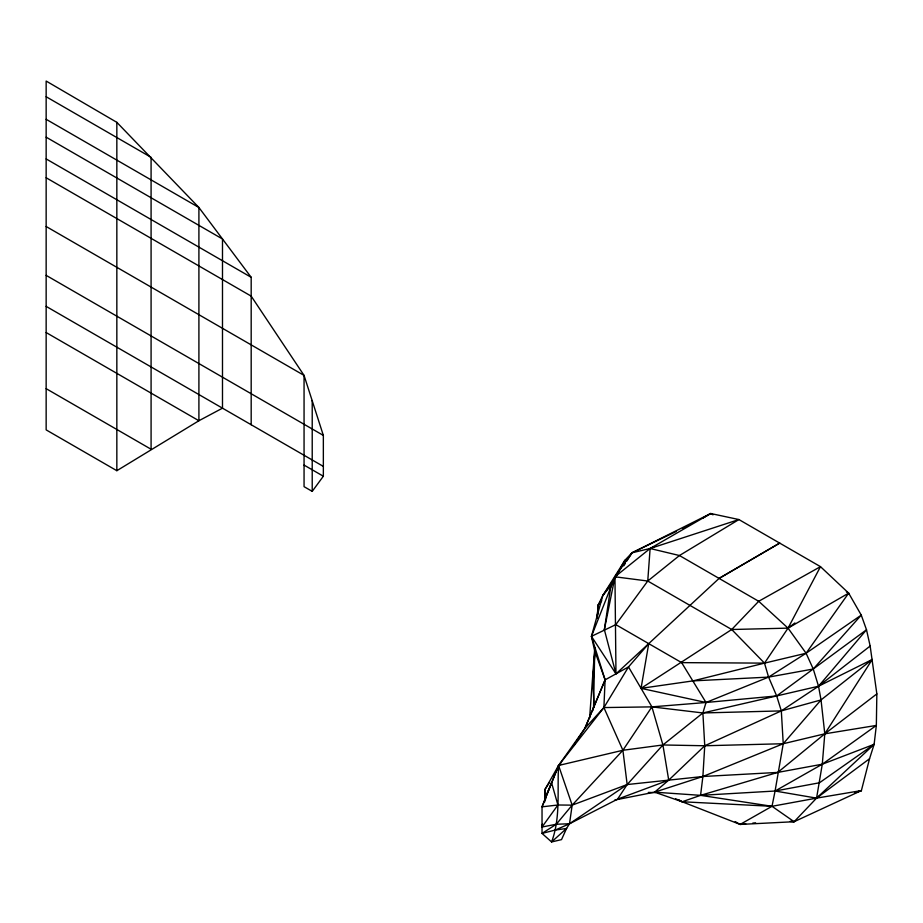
<?xml version="1.0" encoding="UTF-8"?>
<svg xmlns="http://www.w3.org/2000/svg" width="923" height="923" viewBox="0 0 923 923"><rect width="100%" height="100%" fill="white"/><g stroke="black" fill="none" stroke-linecap="round" stroke-linejoin="round"><path stroke-width="1.38" d="M594.793 647.588L593.547 707.953M597.135 617.868L598.139 605.142L602.788 595.554L624.906 560.273L632.07 552.773L710.722 513.511L738.908 519.557L820.478 566.653L848.664 593.143L861.263 615.11L866.501 629.774L870.158 646.042L876.85 693.911L876.342 725.432L874.127 744.33L869.547 758.741L861.39 790.573L794.126 821.712L740.119 824.435L682.155 801.764L654.603 792.165L614.799 800.033M611.614 582.898L602.788 595.554L591.447 636.351L605.107 679.859L603.896 707.572L558.577 765.479C557.077 790.873 560.803 817.616 551.585 841.949L542.032 833.411L542.032 806.84L558.577 765.479L584.905 728.339L603.896 707.572L628.505 666.937L648.731 643.631L719.086 578.409L779.693 543.105L719.086 578.409M676.109 531.544L632.07 552.773L614.96 576.794L591.447 636.351L594.574 650.427L589.612 718.059M597.354 617.672L598.139 605.142L601.208 600.319M593.939 663.891L593.039 686.804M594.147 661.03L594.862 650.992M597.216 618.029L598.139 605.142L601.75 600.769M675.613 798.753L682.155 801.764L700.569 795.349L777.789 772.413L824.793 733.831L872.223 659.495L818.528 686.227L776.67 695.942L706.014 702.495L641.047 688.339L648.731 643.631L615.976 673.859L591.447 636.351L615.803 624.629L647.75 581.029L650.115 548.504L710.722 513.511L713.018 514.838M593.927 665.506L592.716 681.082L594.1 705.241L592.681 710.756M594.25 661.26L594.908 652.769M626.775 561.103L632.07 552.773L650.115 548.504L679.455 555.531L758.706 601.288L788.046 628.136L806.091 653.242L813.255 669.013L818.528 686.227L821.032 699.934L824.793 733.831L822.289 764.209L816.567 798.13L794.126 821.712L790.111 821.389M678.44 799.618L682.155 801.764L772.009 806.298L816.567 798.13L874.127 744.33L822.289 764.209L777.789 772.413L702.888 776.508L668.725 780.131L617.545 799.18L569.503 823.778L556.304 824.239L542.032 827.02L542.343 824.227M544.778 801.856L544.974 789.442L558.577 765.479L561.022 764.059M654.003 546.785L650.115 548.504L614.96 576.794L615.976 673.859L604.357 629.648L610.876 586.07L614.222 579.932M604.357 629.648L614.96 576.794L647.75 581.029L731.708 629.509L764.498 663.129L768.582 677.113L776.67 695.942L781.32 710.895L783.235 743.73L775.078 791.023L772.009 806.298L740.119 824.435L735.204 821.597M577.071 740.315L584.905 728.339L605.107 679.859L628.505 666.937L651.903 706.868L662.91 744.965L668.725 780.131L654.603 792.165L700.569 795.349L772.009 806.298L794.126 821.712L791.334 821.009M615.803 624.629L681.647 662.633L706.014 702.495L702.888 712.96L704.745 745.761L702.888 776.508L700.569 795.349L775.078 791.023L822.289 764.209L876.342 725.432L824.793 733.831L783.235 743.73L704.745 745.761L662.91 744.965L622.898 750.272L558.577 765.479L542.032 806.84L557.919 804.994L572.168 805.144L627.167 784.55L668.725 780.131L704.745 745.761L781.32 710.895L821.032 699.934L872.223 659.495M584.905 728.339L605.107 679.859L594.574 650.427M545.239 797.668L551.585 782.808L557.919 804.994L542.032 827.02M621.975 566.445L624.906 560.273L615.56 577.475M693.092 680.874L764.498 663.129L788.046 628.136L820.478 566.653L758.706 601.288L731.708 629.509L641.047 688.339L693.092 680.874L768.582 677.113L813.255 669.013L861.263 615.11L806.091 653.242L768.582 677.113L706.014 702.495L651.903 706.868L603.896 707.572L622.898 750.272L627.167 784.55L617.545 799.18M612.387 583.694L602.788 595.554M623.752 565.857L625.263 563.48M549.67 782.254L544.974 789.442L545.608 799.226M573.16 746.315L575.514 742.715M846.368 591.828L848.664 593.143L806.091 653.242L764.498 663.129L681.647 662.633M46.15 226.504L304.059 375.407L304.059 486.663L312.216 491.371L323.35 476.222L323.35 435.414L304.059 375.407L251.183 296.133L46.15 177.758M818.528 686.227L866.501 629.774L776.67 695.942L702.888 712.96L651.903 706.868L622.898 750.272L572.168 805.144L556.304 824.239L542.032 833.411L555.288 830.042L566.549 828.473L569.503 823.778L627.167 784.55L662.91 744.965L702.888 712.96L781.32 710.895L818.528 686.227L870.158 646.042M821.032 699.934L783.235 743.73L702.888 776.508L654.603 792.165M647.75 581.029L679.455 555.531L738.908 519.557L650.115 548.504M824.793 733.831L876.85 693.911M731.708 629.509L788.046 628.136L794.911 622.967M874.127 744.33L819.486 782.773L775.078 791.023L816.567 798.13L869.547 758.741M251.183 424.742L251.183 277.304L198.907 207.502L116.84 122.344L46.15 81.051L46.15 429.887L116.84 470.695L198.907 420.738L222.489 408.174L222.489 238.988L46.15 137.181M702.703 518.23L710.722 513.511M788.046 628.136L848.664 593.143M682.582 528.418L689.054 525.291M555.288 830.042L569.503 823.778L572.168 805.144L558.577 765.479M854.675 792.972L861.39 790.573L816.567 798.13M854.663 792.776L861.39 790.573M740.119 824.435L745.749 823.835M752.787 823.097L755.591 822.808M648.327 792.43L655.376 792.603M46.15 96.742L151.084 157.325L151.084 449.247L46.15 388.664M46.15 119.309L198.907 207.502L198.907 420.738L46.15 332.545M46.15 158.929L251.183 277.304M46.15 275.366L323.35 435.414M46.15 306.367L323.35 466.403M304.059 465.088L323.35 476.222M545.147 790.803L545.978 797.587M312.216 400.536L312.216 491.371M116.84 122.344L116.84 470.695M566.549 828.473L561.519 839.618L551.585 841.949L566.549 828.473"/></g></svg>
